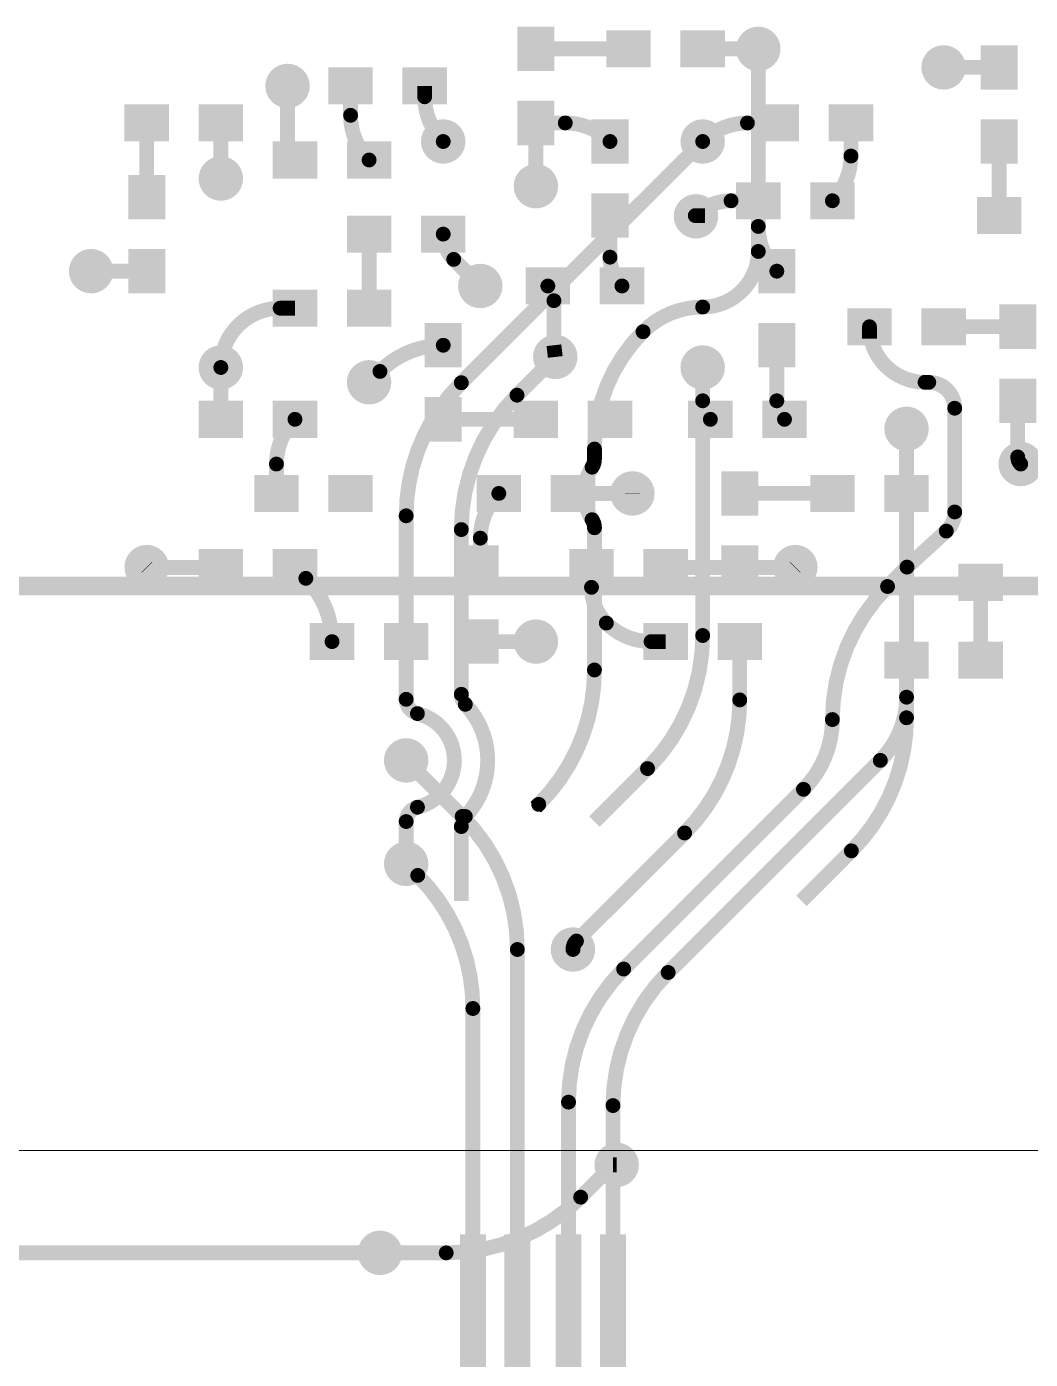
# Model space of a CAD drawing. Header units: inches. Extents: x -214 to 438, y -213 to 250.
# Drawn here: x -62.37 to -48.83, y 9.56 to 27.55 of the extents above; entities that cross this region are included whole.
import ezdxf

# ---------------------------------------------------------------- set-up
doc = ezdxf.new("R2010")
doc.units = ezdxf.units.IN
for name, color, linetype in [('Bottom Layer', 5, 'Continuous'), ('Drawing3', 56, 'Continuous'), ('Mechanical 22', 56, 'Continuous'), ('Top Layer', 1, 'Continuous')]:
    doc.layers.add(name, color=color, linetype=linetype)

msp = doc.modelspace()

# ---------------------------------------------------------------- hatches: boundary and pattern name
at = {"layer": 'Bottom Layer'}
h = msp.add_hatch(color=5, dxfattribs=at)
edge = h.paths.add_edge_path()
edge.add_arc((-52.49999913999999, 27.2499963), 0.2999994, 0, 360)
h = msp.add_hatch(color=5, dxfattribs=at)
edge = h.paths.add_edge_path()
edge.add_arc((-49.99999905999999, 26.99999934), 0.2999994, 0, 360)
h = msp.add_hatch(color=5, dxfattribs=at)
edge = h.paths.add_edge_path()
edge.add_arc((-58.84999913999999, 26.7499973), 0.2999994, 0, 360)
h = msp.add_hatch(color=5, dxfattribs=at)
edge = h.paths.add_edge_path()
edge.add_arc((-56.7500008, 25.9999988), 0.2999994, 0, 360)
h = msp.add_hatch(color=5, dxfattribs=at)
edge = h.paths.add_edge_path()
edge.add_arc((-53.25000018, 25.9999988), 0.2999994, 0, 360)
h = msp.add_hatch(color=5, dxfattribs=at)
edge = h.paths.add_edge_path()
edge.add_arc((-59.74999988, 25.4999998), 0.2999994, 0, 360)
h = msp.add_hatch(color=5, dxfattribs=at)
edge = h.paths.add_edge_path()
edge.add_arc((-55.50000329999999, 25.39644146), 0.2999994, 0, 360)
h = msp.add_hatch(color=5, dxfattribs=at)
edge = h.paths.add_edge_path()
edge.add_arc((-53.34038353999999, 24.99037928), 0.2999994, 0, 360)
h = msp.add_hatch(color=5, dxfattribs=at)
edge = h.paths.add_edge_path()
edge.add_arc((-61.49999892, 24.24999976), 0.2999994, 0, 360)
h = msp.add_hatch(color=5, dxfattribs=at)
edge = h.paths.add_edge_path()
edge.add_arc((-56.24999926, 24.0500027), 0.2999994, 0, 360)
h = msp.add_hatch(color=5, dxfattribs=at)
edge = h.paths.add_edge_path()
edge.add_arc((-55.23860936, 23.09215346), 0.2999994, 0, 360)
h = msp.add_hatch(color=5, dxfattribs=at)
edge = h.paths.add_edge_path()
edge.add_arc((-59.74999988, 22.94999982), 0.2999994, 0, 360)
h = msp.add_hatch(color=5, dxfattribs=at)
edge = h.paths.add_edge_path()
edge.add_arc((-53.25000018, 22.94999982), 0.2999994, 0, 360)
h = msp.add_hatch(color=5, dxfattribs=at)
edge = h.paths.add_edge_path()
edge.add_arc((-57.7499988, 22.75000276), 0.2999994, 0, 360)
h = msp.add_hatch(color=5, dxfattribs=at)
edge = h.paths.add_edge_path()
edge.add_arc((-50.5000006, 22.12250592), 0.2999994, 0, 360)
h = msp.add_hatch(color=5, dxfattribs=at)
edge = h.paths.add_edge_path()
edge.add_arc((-48.96000114, 21.64644642), 0.2999994, 0, 360)
h = msp.add_hatch(color=5, dxfattribs=at)
edge = h.paths.add_edge_path()
edge.add_arc((-54.1974913, 21.25000068), 0.2999994, 0, 360)
h = msp.add_hatch(color=5, dxfattribs=at)
edge = h.paths.add_edge_path()
edge.add_arc((-60.75000042, 20.25562624), 0.2999994, 0, 360)
h = msp.add_hatch(color=5, dxfattribs=at)
edge = h.paths.add_edge_path()
edge.add_arc((-52.00000014, 20.25562624), 0.2999994, 0, 360)
h = msp.add_hatch(color=5, dxfattribs=at)
edge = h.paths.add_edge_path()
edge.add_arc((-55.50000076, 19.24999706), 0.2999994, 0, 360)
h = msp.add_hatch(color=5, dxfattribs=at)
edge = h.paths.add_edge_path()
edge.add_arc((-57.2499998, 17.64644426), 0.2999994, 0, 360)
h = msp.add_hatch(color=5, dxfattribs=at)
edge = h.paths.add_edge_path()
edge.add_arc((-57.2499998, 16.25000052), 0.2999994, 0, 360)
h = msp.add_hatch(color=5, dxfattribs=at)
edge = h.paths.add_edge_path()
edge.add_arc((-55.00000176, 15.09435132), 0.2999994, 0, 360)
h = msp.add_hatch(color=5, dxfattribs=at)
edge = h.paths.add_edge_path()
edge.add_arc((-54.41001056, 12.1873772), 0.2999994, 0, 360)
h = msp.add_hatch(color=5, dxfattribs=at)
edge = h.paths.add_edge_path()
edge.add_arc((-57.60355764, 11.00000086), 0.2999994, 0, 360)
at = {"layer": 'Top Layer'}
for points in [[(-55.25000379999999, 26.95000198), (-55.7500028, 26.95000198), (-55.7500028, 27.55000078), (-55.25000379999999, 27.55000078)], [(-53.95000132, 27.4999958), (-53.95000132, 26.9999968), (-54.55000012, 26.9999968), (-54.55000012, 27.4999958)], [(-52.95000077999999, 27.4999958), (-52.95000077999999, 26.9999968), (-53.54999957999999, 26.9999968), (-53.54999957999999, 27.4999958)], [(-49.49999751999999, 27.29999874), (-48.99999852, 27.29999874), (-48.99999852, 26.69999994), (-49.49999751999999, 26.69999994)], [(-57.70000144, 26.9999968), (-57.70000144, 26.4999978), (-58.30000024, 26.4999978), (-58.30000024, 26.9999968)], [(-56.70000089999999, 26.9999968), (-56.70000089999999, 26.4999978), (-57.29999969999999, 26.4999978), (-57.29999969999999, 26.9999968)], [(-60.45000101999999, 26.4999978), (-60.45000101999999, 25.9999988), (-61.04999982, 25.9999988), (-61.04999982, 26.4999978)], [(-59.45000048, 26.4999978), (-59.45000048, 25.9999988), (-60.04999928, 25.9999988), (-60.04999928, 26.4999978)], [(-55.25000379999999, 25.95000144), (-55.7500028, 25.95000144), (-55.7500028, 26.55000024), (-55.25000379999999, 26.55000024)], [(-52.54999904, 26.00000388), (-52.54999904, 26.50000288), (-51.95000024, 26.50000288), (-51.95000024, 26.00000388)], [(-51.54999849999999, 26.00000388), (-51.54999849999999, 26.50000288), (-50.94999969999999, 26.50000288), (-50.94999969999999, 26.00000388)], [(-54.74999717999999, 26.2999982), (-54.24999818, 26.2999982), (-54.24999818, 25.6999994), (-54.74999717999999, 25.6999994)], [(-49.49999751999999, 26.2999982), (-48.99999852, 26.2999982), (-48.99999852, 25.6999994), (-49.49999751999999, 25.6999994)], [(-59.04999874, 25.50000233999999), (-59.04999874, 26.00000134), (-58.44999994, 26.00000134), (-58.44999994, 25.50000233999999)], [(-58.04999819999999, 25.50000233999999), (-58.04999819999999, 26.00000134), (-57.44999939999999, 26.00000134), (-57.44999939999999, 25.50000233999999)], [(-60.50000345999999, 24.9500009), (-61.00000246, 24.9500009), (-61.00000246, 25.5499997), (-60.50000345999999, 25.5499997)], [(-52.79999854, 24.95000344), (-52.79999854, 25.45000244), (-52.19999974, 25.45000244), (-52.19999974, 24.95000344)], [(-51.799998, 24.95000344), (-51.799998, 25.45000244), (-51.19999919999999, 25.45000244), (-51.19999919999999, 24.95000344)], [(-54.74999717999999, 25.29999766), (-54.24999818, 25.29999766), (-54.24999818, 24.69999886), (-54.74999717999999, 24.69999886)], [(-48.95000116, 25.24999776), (-48.95000116, 24.74999876), (-49.54999996, 24.74999876), (-49.54999996, 25.24999776)], [(-57.45000194, 24.99999572), (-57.45000194, 24.49999672), (-58.05000074, 24.49999672), (-58.05000074, 24.99999572)], [(-56.45000139999999, 24.99999572), (-56.45000139999999, 24.49999672), (-57.05000019999999, 24.49999672), (-57.05000019999999, 24.99999572)], [(-60.50000345999999, 23.95000036), (-61.00000246, 23.95000036), (-61.00000246, 24.54999916), (-60.50000345999999, 24.54999916)], [(-52.4999966, 24.54999916), (-51.9999976, 24.54999916), (-51.9999976, 23.95000036), (-52.4999966, 23.95000036)], [(-55.63884224, 23.8000032), (-55.63884224, 24.3000022), (-55.03884343999999, 24.3000022), (-55.03884343999999, 23.8000032)], [(-54.6388417, 23.8000032), (-54.6388417, 24.3000022), (-54.0388429, 24.3000022), (-54.0388429, 23.8000032)], [(-59.04999874, 23.5000038), (-59.04999874, 24.0000028), (-58.44999994, 24.0000028), (-58.44999994, 23.5000038)], [(-58.04999819999999, 23.5000038), (-58.04999819999999, 24.0000028), (-57.44999939999999, 24.0000028), (-57.44999939999999, 23.5000038)], [(-51.29999899999999, 23.2500043), (-51.29999899999999, 23.7500033), (-50.7000002, 23.7500033), (-50.7000002, 23.2500043)], [(-50.29999846, 23.2500043), (-50.29999846, 23.7500033), (-49.69999966, 23.7500033), (-49.69999966, 23.2500043)], [(-48.7500041, 23.20000186), (-49.2500031, 23.20000186), (-49.2500031, 23.80000066), (-48.7500041, 23.80000066)], [(-56.99999775999999, 23.54999862), (-56.49999876, 23.54999862), (-56.49999876, 22.94999982), (-56.99999775999999, 22.94999982)], [(-52.4999966, 23.54999862), (-51.9999976, 23.54999862), (-51.9999976, 22.94999982), (-52.4999966, 22.94999982)], [(-48.7500041, 22.20000132), (-49.2500031, 22.20000132), (-49.2500031, 22.80000012), (-48.7500041, 22.80000012)], [(-60.04999928, 22.00000426), (-60.04999928, 22.50000326), (-59.45000048, 22.50000326), (-59.45000048, 22.00000426)], [(-59.04999874, 22.00000426), (-59.04999874, 22.50000326), (-58.44999994, 22.50000326), (-58.44999994, 22.00000426)], [(-56.99999775999999, 22.54999808), (-56.49999876, 22.54999808), (-56.49999876, 21.94999928), (-56.99999775999999, 21.94999928)], [(-55.20000136, 22.49999818), (-55.20000136, 21.99999918), (-55.80000016, 21.99999918), (-55.80000016, 22.49999818)], [(-54.20000082, 22.49999818), (-54.20000082, 21.99999918), (-54.79999961999999, 21.99999918), (-54.79999961999999, 22.49999818)], [(-53.44643361999999, 22.00000172), (-53.44643361999999, 22.50000072), (-52.84643481999999, 22.50000072), (-52.84643481999999, 22.00000172)], [(-52.44643308000001, 22.00000172), (-52.44643308000001, 22.50000072), (-51.84643428, 22.50000072), (-51.84643428, 22.00000172)], [(-58.70000197999999, 21.49999764), (-58.70000197999999, 20.99999864), (-59.30000077999999, 20.99999864), (-59.30000077999999, 21.49999764)], [(-57.70000144, 21.49999764), (-57.70000144, 20.99999864), (-58.30000024, 20.99999864), (-58.30000024, 21.49999764)], [(-55.70000289999999, 21.49999764), (-55.70000289999999, 20.99999864), (-56.3000017, 20.99999864), (-56.3000017, 21.49999764)], [(-54.70000236, 21.49999764), (-54.70000236, 20.99999864), (-55.30000115999999, 20.99999864), (-55.30000115999999, 21.49999764)], [(-52.50000421999999, 20.95000128), (-53.00000322, 20.95000128), (-53.00000322, 21.55000008), (-52.50000421999999, 21.55000008)], [(-51.20000174, 21.50000018), (-51.20000174, 21.00000118), (-51.80000054, 21.00000118), (-51.80000054, 21.50000018)], [(-50.2000012, 21.50000018), (-50.2000012, 21.00000118), (-50.8, 21.00000118), (-50.8, 21.50000018)], [(-55.99999975999999, 19.95000074), (-56.49999876, 19.95000074), (-56.49999876, 20.54999954), (-55.99999975999999, 20.54999954)], [(-52.50000421999999, 19.95000074), (-53.00000322, 19.95000074), (-53.00000322, 20.54999954), (-52.50000421999999, 20.54999954)], [(-60.04999928, 20.00000318), (-60.04999928, 20.50000218), (-59.45000048, 20.50000218), (-59.45000048, 20.00000318)], [(-59.04999874, 20.00000318), (-59.04999874, 20.50000218), (-58.44999994, 20.50000218), (-58.44999994, 20.00000318)], [(-54.45000285999999, 20.4999971), (-54.45000285999999, 19.9999981), (-55.05000165999999, 19.9999981), (-55.05000165999999, 20.4999971)], [(-53.45000232, 20.4999971), (-53.45000232, 19.9999981), (-54.05000112, 19.9999981), (-54.05000112, 20.4999971)], [(-49.20000573999999, 20.2999975), (-49.20000573999999, 19.7999985), (-49.80000454, 19.7999985), (-49.80000454, 20.2999975)], [(-57.95000094, 19.49999656), (-57.95000094, 18.99999756), (-58.54999974, 18.99999756), (-58.54999974, 19.49999656)], [(-56.95000039999999, 19.49999656), (-56.95000039999999, 18.99999756), (-57.54999919999999, 18.99999756), (-57.54999919999999, 19.49999656)], [(-55.99999975999999, 18.9500002), (-56.49999876, 18.9500002), (-56.49999876, 19.549999), (-55.99999975999999, 19.549999)], [(-53.45000232, 19.49999656), (-53.45000232, 18.99999756), (-54.05000112, 18.99999756), (-54.05000112, 19.49999656)], [(-52.45000177999999, 19.49999656), (-52.45000177999999, 18.99999756), (-53.05000058, 18.99999756), (-53.05000058, 19.49999656)], [(-50.8, 18.75000568), (-50.8, 19.25000468), (-50.2000012, 19.25000468), (-50.2000012, 18.75000568)], [(-49.79999946, 18.75000568), (-49.79999946, 19.25000468), (-49.20000066, 19.25000468), (-49.20000066, 18.75000568)]]:
    msp.add_hatch(color=1, dxfattribs=at).paths.add_polyline_path(points)
h = msp.add_hatch(color=1, dxfattribs=at)
edge = h.paths.add_edge_path()
edge.add_arc((-52.49999913999999, 27.2499963), 0.2999994, 0, 360)
h = msp.add_hatch(color=1, dxfattribs=at)
edge = h.paths.add_edge_path()
edge.add_arc((-49.99999905999999, 26.99999934), 0.2999994, 0, 360)
h = msp.add_hatch(color=1, dxfattribs=at)
edge = h.paths.add_edge_path()
edge.add_arc((-58.84999913999999, 26.7499973), 0.2999994, 0, 360)
h = msp.add_hatch(color=1, dxfattribs=at)
edge = h.paths.add_edge_path()
edge.add_arc((-56.7500008, 25.9999988), 0.2999994, 0, 360)
h = msp.add_hatch(color=1, dxfattribs=at)
edge = h.paths.add_edge_path()
edge.add_arc((-53.25000018, 25.9999988), 0.2999994, 0, 360)
h = msp.add_hatch(color=1, dxfattribs=at)
edge = h.paths.add_edge_path()
edge.add_arc((-59.74999988, 25.4999998), 0.2999994, 0, 360)
h = msp.add_hatch(color=1, dxfattribs=at)
edge = h.paths.add_edge_path()
edge.add_arc((-55.50000329999999, 25.39644146), 0.2999994, 0, 360)
h = msp.add_hatch(color=1, dxfattribs=at)
edge = h.paths.add_edge_path()
edge.add_arc((-53.34038353999999, 24.99037928), 0.2999994, 0, 360)
h = msp.add_hatch(color=1, dxfattribs=at)
edge = h.paths.add_edge_path()
edge.add_arc((-61.49999892, 24.24999976), 0.2999994, 0, 360)
h = msp.add_hatch(color=1, dxfattribs=at)
edge = h.paths.add_edge_path()
edge.add_arc((-56.24999926, 24.0500027), 0.2999994, 0, 360)
h = msp.add_hatch(color=1, dxfattribs=at)
edge = h.paths.add_edge_path()
edge.add_arc((-55.23860936, 23.09215346), 0.2999994, 0, 360)
h = msp.add_hatch(color=1, dxfattribs=at)
edge = h.paths.add_edge_path()
edge.add_arc((-59.74999988, 22.94999982), 0.2999994, 0, 360)
h = msp.add_hatch(color=1, dxfattribs=at)
edge = h.paths.add_edge_path()
edge.add_arc((-53.25000018, 22.94999982), 0.2999994, 0, 360)
h = msp.add_hatch(color=1, dxfattribs=at)
edge = h.paths.add_edge_path()
edge.add_arc((-57.7499988, 22.75000276), 0.2999994, 0, 360)
h = msp.add_hatch(color=1, dxfattribs=at)
edge = h.paths.add_edge_path()
edge.add_arc((-50.5000006, 22.12250592), 0.2999994, 0, 360)
h = msp.add_hatch(color=1, dxfattribs=at)
edge = h.paths.add_edge_path()
edge.add_arc((-48.96000114, 21.64644642), 0.2999994, 0, 360)
h = msp.add_hatch(color=1, dxfattribs=at)
edge = h.paths.add_edge_path()
edge.add_arc((-54.1974913, 21.25000068), 0.2999994, 0, 360)
h = msp.add_hatch(color=1, dxfattribs=at)
edge = h.paths.add_edge_path()
edge.add_arc((-60.75000042, 20.25562624), 0.2999994, 0, 360)
h = msp.add_hatch(color=1, dxfattribs=at)
edge = h.paths.add_edge_path()
edge.add_arc((-52.00000014, 20.25562624), 0.2999994, 0, 360)
h = msp.add_hatch(color=1, dxfattribs=at)
edge = h.paths.add_edge_path()
edge.add_arc((-55.50000076, 19.24999706), 0.2999994, 0, 360)
h = msp.add_hatch(color=1, dxfattribs=at)
edge = h.paths.add_edge_path()
edge.add_arc((-57.2499998, 17.64644426), 0.2999994, 0, 360)
h = msp.add_hatch(color=1, dxfattribs=at)
edge = h.paths.add_edge_path()
edge.add_arc((-57.2499998, 16.25000052), 0.2999994, 0, 360)
h = msp.add_hatch(color=1, dxfattribs=at)
edge = h.paths.add_edge_path()
edge.add_arc((-55.00000176, 15.09435132), 0.2999994, 0, 360)
h = msp.add_hatch(color=1, dxfattribs=at)
edge = h.paths.add_edge_path()
edge.add_arc((-54.41001056, 12.1873772), 0.2999994, 0, 360)
h = msp.add_hatch(color=1, dxfattribs=at)
edge = h.paths.add_edge_path()
edge.add_arc((-57.60355764, 11.00000086), 0.2999994, 0, 360)

# ---------------------------------------------------------------- linework, layer by layer
at = {"layer": 'Bottom Layer', "const_width": 0.1999996}
for points in [[(-52.49999913999999, 24.51581076), (-52.49999913999999, 27.2499963)], [(-56.50605157999999, 22.7439474), (-53.25000018, 25.9999988)], [(-55.7546637, 22.57609912), (-55.23860936, 23.09215346)], [(-53.25000018, 19.33241244), (-53.25000018, 22.94999982)], [(-50.5000006, 18.22210224), (-50.5000006, 22.12250592)], [(-54.7099998, 21.71349734), (-54.7099998, 21.84926542)], [(-57.2499998, 18.47156834), (-57.2499998, 20.94789562)], [(-54.7099998, 18.86716064), (-54.7099998, 20.78650148)], [(-56.50605157999999, 18.53927712), (-56.50605157999999, 20.762087)], [(-54.7099998, 16.82030926), (-53.99394839999999, 17.53636066)], [(-55.50000076, 17.01453544), (-55.46138768, 17.05314852)], [(-57.2499998, 16.25000052), (-57.2499998, 16.8213151)], [(-56.50605157999999, 15.74999898), (-56.50605157999999, 16.75360632)], [(-51.9200003, 15.74999898), (-51.24394882, 16.42605046)], [(-54.89598876, 11.75138874), (-54.4600003, 12.1873772)], [(-54.4600003, 12.1873772), (-54.41001056, 12.1873772)], [(-57.60355764, 11.00000086), (-56.71000088, 11.00000086)]]:
    msp.add_lwpolyline(points, dxfattribs=at)
for points in [[(-52.49999913999999, 24.51581076, -0.4142135623730951), (-53.25000018, 23.76580972)], [(-54.05410321999999, 23.43273952, -0.198912367379658), (-53.25000018, 23.76580972)], [(-54.7099998, 21.84926542, -0.198912367379658), (-54.05410321999999, 23.43273952)], [(-57.2499998, 20.94789562, -0.198912367379658), (-56.50605157999999, 22.7439474)], [(-56.50605157999999, 20.762087, -0.198912367379658), (-55.7546637, 22.57609912)], [(-54.7099998, 21.71349734, -0.1449744013467187), (-54.74225779999999, 21.60458214)], [(-54.74215874, 20.89526936, -0.2968546424885751), (-54.74225779999999, 21.60458214)], [(-54.74216127999999, 20.89526682, -0.1447469095851968), (-54.7099998, 20.78650148)], [(-53.25000018, 19.33241244, -0.198912367379658), (-53.99394839999999, 17.53636066)], [(-54.7099998, 18.86716064, -0.198912367379658), (-55.46138768, 17.05314852)], [(-57.09813066, 18.27845214, -0.3432855062986253), (-57.2499998, 18.47156834)], [(-56.45206642, 18.4036081, -0.1890395677296279), (-56.50605157999999, 18.53927712)], [(-57.09813066, 18.27845214, -0.7879054752439322), (-57.09771918, 17.01453544)], [(-56.45206642, 18.4036081, -0.3988650379780349), (-56.45186576, 16.88949124)], [(-50.5000006, 18.22210224, -0.198912367379658), (-51.24394882, 16.42605046)], [(-57.2499998, 16.8213151, -0.3438805344475352), (-57.09771918, 17.01453544)], [(-56.50605157999999, 16.75360632, -0.1894220795468398), (-56.45186576, 16.88949124)], [(-54.89598876, 11.75138874, -0.198912367379658), (-56.71000088, 11.00000086)]]:
    msp.add_lwpolyline(points, format="xyb", dxfattribs=at)
at = {"layer": 'Bottom Layer', "const_width": 0.0999998}
for points in [[(-52.54999904, 24.51581076, 1), (-52.44999924, 24.51581076, 1)], [(-53.30000008, 23.76580972, 1), (-53.20000027999999, 23.76580972, 1)], [(-53.30000008, 23.76580972, 1), (-53.20000027999999, 23.76580972, 1)], [(-54.10410311999999, 23.43273952, 1), (-54.00410332, 23.43273952, 1)], [(-54.10410311999999, 23.43273952, 1), (-54.00410332, 23.43273952, 1)], [(-56.55605148, 22.7439474, 1), (-56.45605167999999, 22.7439474, 1)], [(-55.8046636, 22.57609912, 1), (-55.70466379999999, 22.57609912, 1)], [(-54.75999969999999, 21.84926542, 1), (-54.6599999, 21.84926542, 1)], [(-54.75999969999999, 21.71349734, 1), (-54.6599999, 21.71349734, 1)], [(-54.7922577, 21.60458214, 1), (-54.6922579, 21.60458214, 1)], [(-54.7922577, 21.60458214, 1), (-54.6922579, 21.60458214, 1)], [(-57.29999969999999, 20.94789562, 1), (-57.19999989999999, 20.94789562, 1)], [(-54.79216118, 20.89526682, 1), (-54.69216138, 20.89526682, 1)], [(-54.79215864, 20.89526936, 1), (-54.69215884, 20.89526936, 1)], [(-54.75999969999999, 20.78650148, 1), (-54.6599999, 20.78650148, 1)], [(-56.55605148, 20.762087, 1), (-56.45605167999999, 20.762087, 1)], [(-53.30000008, 19.33241244, 1), (-53.20000027999999, 19.33241244, 1)], [(-54.75999969999999, 18.86716064, 1), (-54.6599999, 18.86716064, 1)], [(-57.29999969999999, 18.47156834, 1), (-57.19999989999999, 18.47156834, 1)], [(-56.55605148, 18.53927712, 1), (-56.45605167999999, 18.53927712, 1)], [(-57.14813056, 18.27845214, 1), (-57.04813076, 18.27845214, 1)], [(-57.14813056, 18.27845214, 1), (-57.04813076, 18.27845214, 1)], [(-56.50206632, 18.4036081, 1), (-56.40206651999999, 18.4036081, 1)], [(-56.50206632, 18.4036081, 1), (-56.40206651999999, 18.4036081, 1)], [(-50.5500005, 18.22210224, 1), (-50.4500007, 18.22210224, 1)], [(-54.0439483, 17.53636066, 1), (-53.9439485, 17.53636066, 1)], [(-57.14771907999999, 17.01453544, 1), (-57.04771928, 17.01453544, 1)], [(-57.14771907999999, 17.01453544, 1), (-57.04771928, 17.01453544, 1)], [(-55.51138758, 17.05314852, 1), (-55.41138777999999, 17.05314852, 1)], [(-57.29999969999999, 16.8213151, 1), (-57.19999989999999, 16.8213151, 1)], [(-56.50186565999999, 16.88949124, 1), (-56.40186585999999, 16.88949124, 1)], [(-56.50186565999999, 16.88949124, 1), (-56.40186585999999, 16.88949124, 1)], [(-56.55605148, 16.75360632, 1), (-56.45605167999999, 16.75360632, 1)], [(-51.29394872, 16.42605046, 1), (-51.19394891999999, 16.42605046, 1)], [(-54.94598865999999, 11.75138874, 1), (-54.84598885999999, 11.75138874, 1)], [(-56.76000078, 11.00000086, 1), (-56.66000098, 11.00000086, 1)]]:
    msp.add_lwpolyline(points, format="xyb", close=True, dxfattribs=at)
at = {"layer": 'Drawing3', "const_width": 0.0127}
msp.add_lwpolyline([(-136.2004642, 12.38110046), (208.6054502, 12.38110046)], dxfattribs=at)
at = {"layer": 'Mechanical 22', "const_width": 0.2499995}
msp.add_lwpolyline([(-138.99999886, 20.00000064), (10.00000032, 20.00000064)], dxfattribs=at)
at = {"layer": 'Top Layer'}
for points, const_width in [([(-55.50000329999999, 27.25000138), (-55.49999822, 27.2499963)], 0.1999996), ([(-55.49999822, 27.2499963), (-54.25000071999999, 27.2499963)], 0.1999996), ([(-53.25000018, 27.2499963), (-52.49999913999999, 27.2499963)], 0.1999996), ([(-49.99999905999999, 26.99999934), (-49.24999802, 26.99999934)], 0.1999996), ([(-58.84999913999999, 25.85000164), (-58.84999913999999, 26.7499973)], 0.1999996), ([(-58.00000083999999, 26.35355918), (-58.00000083999999, 26.7499973)], 0.1999996), ([(-57.0000003, 26.60355106), (-57.0000003, 26.7499973)], 0.1999996), ([(-60.75000296, 26.24999576), (-60.75000042, 26.2499983)], 0.1999996), ([(-60.75000296, 25.2500003), (-60.75000296, 26.24999576)], 0.1999996), ([(-59.74999988, 25.4999998), (-59.74999988, 26.2499983)], 0.1999996), ([(-55.50000329999999, 25.39644146), (-55.50000329999999, 26.25000084)], 0.1999996), ([(-55.50000329999999, 26.25000084), (-55.10355501999999, 26.25000084)], 0.1999996), ([(-52.64643522, 26.25000338), (-52.24999963999999, 26.25000338)], 0.1999996), ([(-51.2499991, 25.80355519999999), (-51.2499991, 26.25000338)], 0.1999996), ([(-49.25000056, 25.99999626), (-49.24999802, 25.9999988)], 0.1999996), ([(-49.25000056, 25.0000008), (-49.25000056, 25.99999626)], 0.1999996), ([(-58.84999913999999, 25.85000164), (-58.74999934, 25.75000184)], 0.1999996), ([(-52.86714851999999, 25.20000294), (-52.49999913999999, 25.20000294)], 0.1999996), ([(-52.49999913999999, 24.8535571), (-52.49999913999999, 25.20000294)], 0.1999996), ([(-54.49999767999999, 24.4390672), (-54.49999767999999, 24.99999826)], 0.1999996), ([(-53.35000252, 24.99999826), (-53.34038353999999, 24.99037928)], 0.1999996), ([(-53.34038353999999, 24.99037928), (-53.33076456, 24.99999826)], 0.1999996), ([(-53.33076456, 24.99999826), (-53.22000024, 24.99999826)], 0.1999996), ([(-57.75000133999999, 24.74999622), (-57.7499988, 24.74999368)], 0.1999996), ([(-57.7499988, 23.7500033), (-57.7499988, 24.74999368)], 0.1999996), ([(-56.6085863, 24.40858974), (-56.24999926, 24.0500027)], 0.1999996), ([(-61.49999892, 24.24999976), (-60.75000296, 24.24999976)], 0.1999996), ([(-55.25674495999999, 23.24999922), (-55.25674495999999, 23.85180142)], 0.1999996), ([(-58.9499964, 23.7500033), (-58.74999934, 23.7500033)], 0.1999996), ([(-50.9999996, 23.3389424), (-50.9999996, 23.5000038)], 0.1999996), ([(-49.99999905999999, 23.5000038), (-49.00000359999999, 23.5000038)], 0.1999996), ([(-49.00000359999999, 23.50000126), (-49.00000359999999, 23.5000038)], 0.1999996), ([(-55.25674495999999, 23.24999922), (-55.23860936, 23.09215346)], 0.1999996), ([(-52.2499971, 22.50002612), (-52.2499971, 23.24999922)], 0.1999996), ([(-59.74999988, 22.25000376), (-59.74999988, 22.94999982)], 0.1999996), ([(-53.25000018, 22.5000312), (-53.25000018, 22.94999982)], 0.1999996), ([(-57.7499988, 22.75000276), (-57.60355764, 22.89644392)], 0.1999996), ([(-50.24999855999999, 22.75000276), (-50.2000012, 22.75000276)], 0.1999996), ([(-49.8500019, 21.00000118), (-49.8500019, 22.40000346)], 0.1999996), ([(-49.00000359999999, 21.74301976), (-49.00000359999999, 22.50000072)], 0.1999996), ([(-56.74999825999999, 22.24999868), (-55.50000076, 22.24999868)], 0.1999996), ([(-50.5000006, 21.25000068), (-50.5000006, 22.12250592)], 0.1999996), ([(-59.00000138, 21.24999814), (-59.00000138, 21.64644642)], 0.1999996), ([(-55.00000176, 21.24999814), (-54.19917531999999, 21.24999814)], 0.1999996), ([(-54.19917531999999, 21.24999814), (-54.1974913, 21.24831412)], 0.1999996), ([(-54.1974913, 21.24831412), (-54.1974913, 21.25000068)], 0.1999996), ([(-52.75000372, 21.25000068), (-51.50000113999999, 21.25000068)], 0.1999996), ([(-56.24999926, 20.25000014), (-56.24999926, 20.64645096)], 0.1999996), ([(-50.49411288, 20.25562624), (-49.96350433999999, 20.74199052)], 0.1999996), ([(-60.75000042, 20.25562624), (-60.74437686, 20.25000268)], 0.1999996), ([(-60.74437686, 20.25000268), (-59.74999988, 20.25000268)], 0.1999996), ([(-58.74999934, 20.25000268), (-58.60355818, 20.10356152)], 0.1999996), ([(-54.75000226, 19.98284548), (-54.75000226, 20.2499976)], 0.1999996), ([(-53.75000171999999, 20.2499976), (-52.00562878, 20.2499976)], 0.1999996), ([(-52.00562878, 20.2499976), (-52.00000014, 20.25562624)], 0.1999996), ([(-50.75605292, 19.99395036), (-50.5000006, 20.25000268)], 0.1999996), ([(-50.5000006, 20.25000268), (-50.49416367999999, 20.25557798)], 0.1999996), ([(-49.50000513999999, 19.00000518), (-49.50000513999999, 20.049998)], 0.1999996), ([(-56.24999926, 19.2499996), (-55.50000076, 19.2499996)], 0.1999996), ([(-55.50000076, 19.24999706), (-55.50000076, 19.2499996)], 0.1999996), ([(-53.94644785999999, 19.24999706), (-53.75000171999999, 19.24999706)], 0.1999996), ([(-52.75000118, 18.4632092), (-52.75000118, 19.24999706)], 0.1999996), ([(-50.5000006, 18.50000364), (-50.5000006, 19.00000518)], 0.1999996), ([(-49.50000513999999, 19.00000518), (-49.50000006, 19.00000518)], 0.1999996), ([(-57.2499998, 17.64644426), (-56.49395864, 16.8904031)], 0.1999996), ([(-53.71606223999999, 14.78393792), (-50.8535559, 17.64644426)], 0.1999996), ([(-54.31606103999999, 14.83038436), (-51.8899394, 17.256506)], 0.1999996), ([(-54.95280094, 15.20830588), (-53.4939494, 16.66715742)], 0.1999996), ([(-57.2499998, 16.25000052), (-57.0939549, 16.09395562)], 0.1999996), ([(-55.75001042, 11.25000036), (-55.75001042, 15.09435132)], 0.1999996), ([(-56.35000667999999, 11.25000036), (-56.35000667999999, 14.29790384)], 0.1999996), ([(-55.06000925999999, 11.2500029), (-55.06000925999999, 13.03433258)], 0.1999996), ([(-54.46001045999999, 11.25000544), (-54.46001045999999, 12.98788614)], 0.1999996), ([(-56.35000667999999, 11.25000036), (-56.34999905999999, 7.6044806)], 0.3499993), ([(-55.75001042, 11.25000036), (-55.75000025999999, 7.318529939999999)], 0.3499993), ([(-55.06000925999999, 11.2500029), (-55.0599991, 7.036559459999999)], 0.3499993), ([(-54.46001045999999, 11.25000544), (-54.46000538, 8.782438619999999)], 0.3499993), ([(-69.90465318, 11.00000086), (-57.60355764, 11.00000086)], 0.1999996)]:
    msp.add_lwpolyline(points, dxfattribs=dict(at, const_width=const_width))
at = {"layer": 'Top Layer', "const_width": 0.1999996}
for points in [[(-56.7500008, 25.9999988, -0.198912367379658), (-57.0000003, 26.60355106)], [(-57.7499988, 25.75000184, -0.198912367379658), (-58.00000083999999, 26.35355918)], [(-55.10355501999999, 26.25000084, -0.198912367379658), (-54.49999767999999, 25.9999988)], [(-53.25000018, 25.9999988, -0.198912367379658), (-52.64643522, 26.25000338)], [(-51.2499991, 25.80355519999999, -0.198912367379658), (-51.4999986, 25.20000294)], [(-53.35000252, 24.99999826, -0.198912367379658), (-52.86714851999999, 25.20000294)], [(-56.6085863, 24.4085872, -0.198912367379658), (-56.7500008, 24.74999622)], [(-52.2499971, 24.24999976, -0.198912367379658), (-52.49999913999999, 24.8535571)], [(-54.3388423, 24.0500027, -0.198912367379658), (-54.49999767999999, 24.4390672)], [(-55.33884284, 24.0500027, -0.198912367379658), (-55.25674495999999, 23.85180142)], [(-59.74999988, 22.94999982, -0.4142135623730951), (-58.9499964, 23.7500033)], [(-50.24999855999999, 22.75000276, -0.4142135623730951), (-50.9999996, 23.5000038)], [(-57.60356018, 22.89644392, -0.198912367379658), (-56.74999825999999, 23.24999922)], [(-50.2000012, 22.75000276, -0.4142135623730951), (-49.8500019, 22.40000346)], [(-53.14643422, 22.25000122, -0.198912367379658), (-53.25000018, 22.5000312)], [(-52.14643367999999, 22.25000122, -0.198912367379658), (-52.2499971, 22.50002612)], [(-59.00000138, 21.64644642, -0.198912367379658), (-58.74999934, 22.25000376)], [(-48.96000114, 21.64644642, -0.198912367379658), (-49.00000359999999, 21.74301976)], [(-56.24999926, 20.64645096, -0.198912367379658), (-56.0000023, 21.24999814)], [(-49.8500019, 21.00000118, -0.210236885172953), (-49.96350433999999, 20.74199052)], [(-50.49416367999999, 20.25557798, -8.75691297421e-05), (-50.49411288, 20.25562624)], [(-58.60355818, 20.10356152, -0.198912367379658), (-58.25000033999999, 19.24999706)], [(-54.55000012, 19.49999656, -0.198912367379658), (-54.75000226, 19.98284548)], [(-51.50000113999999, 18.19789858, -0.198912367379658), (-50.75605292, 19.99395036)], [(-53.94644785999999, 19.24999706, -0.198912367379658), (-54.55000012, 19.49999656)], [(-52.75000118, 18.4632092, -0.198912367379658), (-53.4939494, 16.66715742)], [(-50.5000006, 18.50000364, -0.198912367379658), (-50.8535559, 17.64644172)], [(-51.50000113999999, 18.19789858, -0.198912367379658), (-51.8899394, 17.25650854)], [(-56.49395864, 16.8904031, -0.198912367379658), (-55.75001042, 15.09435132)], [(-57.0939549, 16.09395562, -0.198912367379658), (-56.35000667999999, 14.29790384)], [(-55.00000176, 15.09435132, -0.198912367379658), (-54.95280094, 15.20830842)], [(-55.06000925999999, 13.03433258, -0.198912367379658), (-54.31606103999999, 14.83038436)], [(-54.46001045999999, 12.98788614, -0.198912367379658), (-53.71606223999999, 14.78393792)]]:
    msp.add_lwpolyline(points, format="xyb", dxfattribs=at)
at = {"layer": 'Top Layer', "const_width": 0.0999998}
for points in [[(-57.05000019999999, 26.60355106, 1), (-56.95000039999999, 26.60355106, 1)], [(-58.05000074, 26.35355918, 1), (-57.95000094, 26.35355918, 1)], [(-55.15355492, 26.25000084, 1), (-55.05355512, 26.25000084, 1)], [(-52.69643512, 26.25000338, 1), (-52.59643532, 26.25000338, 1)], [(-56.8000007, 25.9999988, 1), (-56.70000089999999, 25.9999988, 1)], [(-54.54999758, 25.9999988, 1), (-54.44999778, 25.9999988, 1)], [(-53.30000008, 25.9999988, 1), (-53.20000027999999, 25.9999988, 1)], [(-51.29999899999999, 25.80355519999999, 1), (-51.19999919999999, 25.80355519999999, 1)], [(-57.7999987, 25.75000184, 1), (-57.6999989, 25.75000184, 1)], [(-52.91714842, 25.20000294, 1), (-52.81714862, 25.20000294, 1)], [(-51.54999849999999, 25.20000294, 1), (-51.44999869999999, 25.20000294, 1)], [(-53.40000241999999, 24.99999826, 1), (-53.30000262, 24.99999826, 1)], [(-56.8000007, 24.74999622, 1), (-56.70000089999999, 24.74999622, 1)], [(-52.54999904, 24.8535571, 1), (-52.44999924, 24.8535571, 1)], [(-56.6585862, 24.4085872, 1), (-56.5585864, 24.4085872, 1)], [(-54.54999758, 24.4390672, 1), (-54.44999778, 24.4390672, 1)], [(-52.29999699999999, 24.24999976, 1), (-52.19999719999999, 24.24999976, 1)], [(-55.38884273999999, 24.0500027, 1), (-55.28884294, 24.0500027, 1)], [(-54.3888422, 24.0500027, 1), (-54.2888424, 24.0500027, 1)], [(-55.30674485999999, 23.85180142, 1), (-55.20674506, 23.85180142, 1)], [(-58.99999629999999, 23.7500033, 1), (-58.89999649999999, 23.7500033, 1)], [(-51.0499995, 23.5000038, 1), (-50.94999969999999, 23.5000038, 1)], [(-56.79999816, 23.24999922, 1), (-56.69999836, 23.24999922, 1)], [(-59.79999978, 22.94999982, 1), (-59.69999998, 22.94999982, 1)], [(-57.65356008, 22.89644392, 1), (-57.55356028, 22.89644392, 1)], [(-50.29999846, 22.75000276, 1), (-50.19999865999999, 22.75000276, 1)], [(-50.2500011, 22.75000276, 1), (-50.15000129999999, 22.75000276, 1)], [(-53.30000008, 22.5000312, 1), (-53.20000027999999, 22.5000312, 1)], [(-52.29999699999999, 22.50002612, 1), (-52.19999719999999, 22.50002612, 1)], [(-49.9000018, 22.40000346, 1), (-49.800002, 22.40000346, 1)], [(-58.79999924, 22.25000376, 1), (-58.69999944, 22.25000376, 1)], [(-53.19643412, 22.25000122, 1), (-53.09643431999999, 22.25000122, 1)], [(-52.19643357999999, 22.25000122, 1), (-52.09643378, 22.25000122, 1)], [(-49.0500035, 21.74301976, 1), (-48.9500037, 21.74301976, 1)], [(-59.05000127999999, 21.64644642, 1), (-58.95000148, 21.64644642, 1)], [(-49.01000103999999, 21.64644642, 1), (-48.91000124, 21.64644642, 1)], [(-56.05000219999999, 21.24999814, 1), (-55.9500024, 21.24999814, 1)], [(-49.9000018, 21.00000118, 1), (-49.800002, 21.00000118, 1)], [(-56.29999916, 20.64645096, 1), (-56.19999936, 20.64645096, 1)], [(-50.01350424, 20.74199052, 1), (-49.91350444, 20.74199052, 1)], [(-50.54416358, 20.25557798, 1), (-50.44416378, 20.25557798, 1)], [(-50.54411277999999, 20.25562624, 1), (-50.44411298, 20.25562624, 1)], [(-58.65355808, 20.10356152, 1), (-58.55355828, 20.10356152, 1)], [(-54.80000215999999, 19.98284548, 1), (-54.70000236, 19.98284548, 1)], [(-50.80605282, 19.99395036, 1), (-50.70605302, 19.99395036, 1)], [(-54.60000002, 19.49999656, 1), (-54.50000021999999, 19.49999656, 1)], [(-54.60000002, 19.49999656, 1), (-54.50000021999999, 19.49999656, 1)], [(-58.30000024, 19.24999706, 1), (-58.20000044, 19.24999706, 1)], [(-53.99644776, 19.24999706, 1), (-53.89644796, 19.24999706, 1)], [(-52.80000107999999, 18.4632092, 1), (-52.70000128, 18.4632092, 1)], [(-50.5500005, 18.50000364, 1), (-50.4500007, 18.50000364, 1)], [(-51.55000104000001, 18.19789858, 1), (-51.45000124, 18.19789858, 1)], [(-51.55000104000001, 18.19789858, 1), (-51.45000124, 18.19789858, 1)], [(-50.9035558, 17.64644172, 1), (-50.803556, 17.64644172, 1)], [(-51.9399393, 17.25650854, 1), (-51.83993949999999, 17.25650854, 1)], [(-56.54395853999999, 16.8904031, 1), (-56.44395874, 16.8904031, 1)], [(-53.54394929999999, 16.66715742, 1), (-53.4439495, 16.66715742, 1)], [(-57.1439548, 16.09395562, 1), (-57.043955, 16.09395562, 1)], [(-55.00280084, 15.20830842, 1), (-54.90280103999999, 15.20830842, 1)], [(-55.80001032, 15.09435132, 1), (-55.70001051999999, 15.09435132, 1)], [(-55.05000165999999, 15.09435132, 1), (-54.95000186, 15.09435132, 1)], [(-54.36606093999999, 14.83038436, 1), (-54.26606114, 14.83038436, 1)], [(-53.76606214, 14.78393792, 1), (-53.66606234, 14.78393792, 1)], [(-56.40000658, 14.29790384, 1), (-56.30000678, 14.29790384, 1)], [(-55.11000916, 13.03433258, 1), (-55.01000936, 13.03433258, 1)], [(-54.51001036, 12.98788614, 1), (-54.41001056, 12.98788614, 1)]]:
    msp.add_lwpolyline(points, format="xyb", close=True, dxfattribs=at)

doc.saveas('drawing.dxf')
